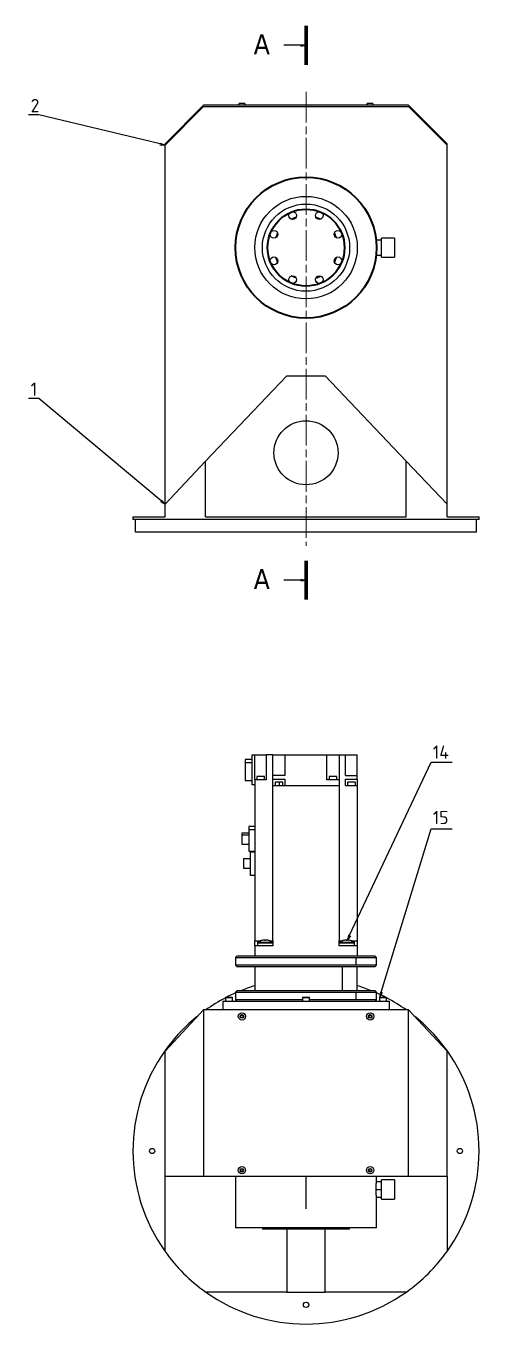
# Model space of a CAD drawing. Header units: millimetres. Extents: x 20002 to 36223, y 3547 to 8014.
# Drawn here: x 20002 to 20355, y 3556 to 4569 of the extents above; entities that cross this region are included whole.
import ezdxf
from ezdxf import colors
from ezdxf.entities.mleader import LeaderData, LeaderLine
from ezdxf.math import Vec2, Vec3

# ---------------------------------------------------------------- set-up
doc = ezdxf.new("R2010")
doc.units = ezdxf.units.MM
doc.linetypes.add('ACAD_ISO08W100', pattern=[36, 24, -3, 6, -3])
doc.layers.get('0').update_dxf_attribs({"lineweight": 35})
doc.layers.add('Nét mảnh', color=130, linetype='Continuous', lineweight=13)
doc.layers.add('Nét đậm', color=7, linetype='Continuous', lineweight=35)
doc.styles.add('MtXpl_TCVN_7284', font='')
doc.styles.add('PDF Tahoma', font='tahoma.ttf')
doc.styles.get("Standard").update_dxf_attribs({"font": '', "height": 4.375})
doc.styles.get('MtXpl_TCVN_7284').set_extended_font_data('TCVN 7284')
doc.styles.get('Standard').set_extended_font_data('TCVN 7284')

# ---------------------------------------------------------------- blocks, each defined once
blk = doc.blocks.new('_Open')
at = {"color": 0, "linetype": 'ByBlock', "lineweight": -2}
for p, q in [((-1, 0.17), (0, 0)), ((-1, -0.17), (0, 0)), ((0, 0), (-1, 0))]:
    blk.add_line(p, q, dxfattribs=at)

msp = doc.modelspace()

# ---------------------------------------------------------------- linework, layer by layer
at = {"layer": 'Nét mảnh', "linetype": 'ACAD_ISO08W100'}
msp.add_line((20220.2, 4517.3), (20220.2, 4163), dxfattribs=at)
at = {"layer": 'Nét đậm', "color": 7, "linetype": 'Continuous', "lineweight": 25}
for p, q in [((20140.2, 4506.7), (20110.2, 4476.7)), ((20140.2, 4505.7), (20110.2, 4475.7)), ((20300.2, 4506.7), (20140.2, 4506.7)), ((20140.2, 4505.7), (20300.2, 4505.7)), ((20167.3, 4507.1), (20167.3, 4506.7)), ((20167.3, 4507.1), (20170.2, 4507.1)), ((20168.7, 4508.4), (20170.2, 4508.4)), ((20170.2, 4508.4), (20171.6, 4508.4)), ((20170.2, 4507.1), (20173, 4507.1)), ((20173, 4506.7), (20173, 4507.1)), ((20267.3, 4507.1), (20267.3, 4506.7)), ((20267.3, 4507.1), (20270.2, 4507.1)), ((20268.7, 4508.4), (20270.2, 4508.4)), ((20270.2, 4508.4), (20271.6, 4508.4)), ((20270.2, 4507.1), (20273, 4507.1)), ((20273, 4506.7), (20273, 4507.1)), ((20330.2, 4476.7), (20300.2, 4506.7)), ((20330.2, 4475.7), (20300.2, 4505.7)), ((20110.2, 4475.7), (20110.2, 4476.7)), ((20110.2, 4195.7), (20110.2, 4475.7)), ((20330.2, 4475.7), (20330.2, 4476.7)), ((20330.2, 4195.7), (20330.2, 4475.7)), ((20274.8, 4401.7), (20279.2, 4401.7)), ((20289.2, 4403.2), (20279.2, 4403.2)), ((20279.2, 4388.2), (20279.2, 4403.2)), ((20289.2, 4403.2), (20289.2, 4388.2)), ((20274.8, 4389.7), (20279.2, 4389.7)), ((20279.2, 4388.2), (20289.2, 4388.2)), ((20205.2, 4295.7), (20141.9, 4229.2)), ((20205.2, 4295.7), (20235.2, 4295.7)), ((20298.4, 4229.2), (20235.2, 4295.7)), ((20141.9, 4229.2), (20110.2, 4195.7)), ((20141.9, 4185.7), (20141.9, 4229.2)), ((20298.4, 4185.7), (20298.4, 4229.2)), ((20330.2, 4195.7), (20298.4, 4229.2)), ((20110.2, 4185.7), (20110.2, 4195.7)), ((20330.2, 4185.7), (20330.2, 4195.7)), ((20085.2, 4185.7), (20085.2, 4183.7)), ((20085.2, 4185.7), (20110.2, 4185.7)), ((20355.2, 4183.7), (20085.2, 4183.7)), ((20087.2, 4173.7), (20087.2, 4183.7)), ((20141.9, 4185.7), (20298.4, 4185.7)), ((20330.2, 4185.7), (20355.2, 4185.7)), ((20353.2, 4173.7), (20353.2, 4183.7)), ((20355.2, 4183.7), (20355.2, 4185.7)), ((20353.2, 4173.7), (20087.2, 4173.7)), ((20178.2, 3976.6), (20178.2, 4000.1)), ((20178.2, 4000.1), (20180.2, 4000.1)), ((20180.2, 3980.6), (20180.2, 4000.1)), ((20180.2, 4000.1), (20189.2, 4000.1)), ((20189.2, 4000.1), (20189.2, 3980.6)), ((20194.2, 4000.1), (20189.2, 4000.1)), ((20194.2, 4000.1), (20203.8, 4000.1)), ((20194.2, 3984.1), (20194.2, 4000.1)), ((20203.8, 4000.1), (20203.8, 3984.1)), ((20203.8, 4000.1), (20236.5, 4000.1)), ((20236.5, 3980.6), (20236.5, 4000.1)), ((20236.5, 4000.1), (20246.1, 4000.1)), ((20246.1, 4000.1), (20246.1, 3980.6)), ((20246.1, 4000.1), (20251.1, 4000.1)), ((20251.1, 3984.1), (20251.1, 4000.1)), ((20251.1, 4000.1), (20260.1, 4000.1)), ((20260.1, 3984.1), (20260.1, 4000.1)), ((20178.2, 3996.4), (20172.7, 3996.4)), ((20172.7, 3996.4), (20172.7, 3994.1)), ((20172.7, 3994.1), (20172.7, 3980.2)), ((20172.7, 3994.1), (20178.2, 3994.1)), ((20172.7, 3980.2), (20178.2, 3980.2)), ((20180.2, 3980.6), (20180.2, 3976.1)), ((20189.2, 3980.6), (20180.2, 3980.6)), ((20181.9, 3983.2), (20181.9, 3980.6)), ((20187.9, 3983.2), (20181.9, 3983.2)), ((20187.9, 3980.6), (20187.9, 3983.2)), ((20203.8, 3984.1), (20194.2, 3984.1)), ((20194.2, 3981.1), (20194.2, 3984.1)), ((20194.2, 3981.1), (20203.8, 3981.1)), ((20194.2, 3976.1), (20194.2, 3981.1)), ((20203.8, 3981.1), (20203.8, 3976.1)), ((20246.1, 3980.6), (20236.5, 3980.6)), ((20238.2, 3983.2), (20238.2, 3980.6)), ((20244.2, 3983.2), (20238.2, 3983.2)), ((20244.2, 3980.6), (20244.2, 3983.2)), ((20246.1, 3980.6), (20246.1, 3976.1)), ((20251.1, 3984.1), (20260.1, 3984.1)), ((20251.1, 3981.1), (20260.1, 3981.1)), ((20251.1, 3976.1), (20251.1, 3981.1)), ((20260.1, 3981.1), (20260.1, 3984.1)), ((20260.1, 3981.1), (20260.1, 3976.1)), ((20180.2, 3976.6), (20178.2, 3976.6)), ((20180.2, 3976.1), (20180.2, 3976.1)), ((20180.2, 3976.1), (20180.2, 3924.5)), ((20194.2, 3855.1), (20194.2, 3976.1)), ((20194.2, 3976.1), (20246.1, 3976.1)), ((20196.2, 3978.7), (20196.2, 3976.1)), ((20199.2, 3978.7), (20196.2, 3978.7)), ((20199.2, 3978.7), (20199.2, 3976.1)), ((20202.2, 3978.7), (20199.2, 3978.7)), ((20202.2, 3976.1), (20202.2, 3978.7)), ((20246.1, 3976.1), (20246.1, 3855.1)), ((20251.1, 3976.1), (20260.2, 3976.1)), ((20252.5, 3978.7), (20252.5, 3976.1)), ((20258.5, 3978.7), (20252.5, 3978.7)), ((20258.5, 3978.7), (20258.5, 3976.1)), ((20260.2, 3976.1), (20260.2, 3855.1)), ((20170.1, 3938.9), (20170.1, 3937.8)), ((20175.6, 3938.9), (20170.1, 3938.9)), ((20175.6, 3944.2), (20175.6, 3941.9)), ((20180.2, 3944.2), (20175.6, 3944.2)), ((20175.6, 3941.9), (20180.2, 3941.9)), ((20175.6, 3941.9), (20175.6, 3925)), ((20170.1, 3937.8), (20170.1, 3930.4)), ((20170.1, 3937.8), (20175.6, 3937.8)), ((20170.1, 3930.4), (20175.6, 3930.4)), ((20171.4, 3919.2), (20171.4, 3911.7)), ((20171.4, 3919.2), (20176.8, 3919.2)), ((20175.6, 3925), (20180.2, 3925)), ((20176.8, 3905.9), (20176.8, 3924.5)), ((20176.8, 3924.5), (20180.2, 3924.5)), ((20180.2, 3924.5), (20180.2, 3905.9)), ((20171.4, 3911.7), (20176.8, 3911.7)), ((20180.2, 3905.9), (20176.8, 3905.9)), ((20180.2, 3905.9), (20180.2, 3855.1)), ((20180.2, 3851.1), (20180.2, 3855.1)), ((20180.2, 3855.1), (20184.9, 3855.1)), ((20180.2, 3851.1), (20180.2, 3843.1)), ((20194.2, 3851.1), (20180.2, 3851.1)), ((20182.3, 3853.4), (20182.3, 3851.1)), ((20185.3, 3855.2), (20185.3, 3855.3)), ((20187.8, 3855.7), (20187.8, 3855.2)), ((20188.9, 3855.2), (20188.9, 3855.7)), ((20191.4, 3855.3), (20191.4, 3855.2)), ((20191.8, 3855.1), (20194.2, 3855.1)), ((20194.2, 3855.1), (20194.2, 3851.1)), ((20246.1, 3851.1), (20246.1, 3855.1)), ((20246.1, 3855.1), (20248.6, 3855.1)), ((20260.2, 3851.1), (20246.1, 3851.1)), ((20248.9, 3855.2), (20248.9, 3855.3)), ((20251.4, 3855.7), (20251.4, 3855.2)), ((20252.5, 3855.2), (20252.5, 3855.7)), ((20255, 3855.3), (20255, 3855.2)), ((20255.4, 3855.1), (20260.2, 3855.1)), ((20258, 3851.1), (20258, 3853.4)), ((20260.2, 3855.1), (20260.2, 3851.1)), ((20260.2, 3851.1), (20260.2, 3843.1)), ((20166.2, 3843.1), (20165.2, 3842.1)), ((20165.2, 3842.1), (20165.2, 3836.1)), ((20165.2, 3842.1), (20259.1, 3842.1)), ((20180.2, 3843.1), (20166.2, 3843.1)), ((20183.9, 3843.1), (20180.2, 3843.1)), ((20256.4, 3843.1), (20183.9, 3843.1)), ((20260.2, 3843.1), (20256.4, 3843.1)), ((20259.1, 3842.1), (20259.1, 3836.1)), ((20259.1, 3842.1), (20275.2, 3842.1)), ((20274.2, 3843.1), (20260.2, 3843.1)), ((20275.2, 3842.1), (20274.2, 3843.1)), ((20275.2, 3836.1), (20275.2, 3842.1)), ((20165.2, 3836.1), (20166.2, 3835.1)), ((20259.1, 3836.1), (20165.2, 3836.1)), ((20166.2, 3835.1), (20274.2, 3835.1)), ((20180.2, 3835.1), (20180.2, 3816.1)), ((20248.4, 3835.1), (20248.4, 3816.1)), ((20275.2, 3836.1), (20259.1, 3836.1)), ((20260.2, 3816.1), (20260.2, 3835.1)), ((20274.2, 3835.1), (20275.2, 3836.1)), ((20155.2, 3808.1), (20155.2, 3801.1)), ((20155.2, 3808.1), (20285.2, 3808.1)), ((20157.7, 3811.1), (20157.4, 3810.8)), ((20157.4, 3810.8), (20157.4, 3808.1)), ((20157.4, 3810.8), (20160.2, 3810.8)), ((20157.7, 3811.1), (20160.2, 3811.1)), ((20160.2, 3811.1), (20162.6, 3811.1)), ((20160.2, 3810.8), (20162.9, 3810.8)), ((20162.9, 3810.8), (20162.6, 3811.1)), ((20162.9, 3808.1), (20162.9, 3810.8)), ((20166.2, 3816.1), (20165.2, 3815.1)), ((20165.2, 3815.1), (20165.2, 3809.1)), ((20165.2, 3815.1), (20259.1, 3815.1)), ((20165.2, 3809.1), (20166.2, 3808.1)), ((20217.4, 3809.1), (20165.2, 3809.1)), ((20274.2, 3816.1), (20166.2, 3816.1)), ((20217.7, 3811.1), (20217.4, 3810.8)), ((20217.4, 3810.8), (20217.4, 3808.1)), ((20217.4, 3810.8), (20220.2, 3810.8)), ((20217.7, 3811.1), (20220.2, 3811.1)), ((20220.2, 3811.1), (20222.6, 3811.1)), ((20220.2, 3810.8), (20222.9, 3810.8)), ((20222.9, 3810.8), (20222.6, 3811.1)), ((20222.9, 3808.1), (20222.9, 3810.8)), ((20259.1, 3809.1), (20222.9, 3809.1)), ((20259.1, 3815.1), (20275.2, 3815.1)), ((20259.1, 3815.1), (20259.1, 3809.1)), ((20275.2, 3809.1), (20259.1, 3809.1)), ((20275.2, 3815.1), (20274.2, 3816.1)), ((20274.2, 3808.1), (20275.2, 3809.1)), ((20275.2, 3809.1), (20275.2, 3815.1)), ((20277.7, 3811.1), (20277.4, 3810.8)), ((20277.4, 3810.8), (20277.4, 3808.1)), ((20277.4, 3810.8), (20280.2, 3810.8)), ((20277.7, 3811.1), (20280.2, 3811.1)), ((20280.2, 3811.1), (20282.6, 3811.1)), ((20280.2, 3810.8), (20282.9, 3810.8)), ((20282.9, 3810.8), (20282.6, 3811.1)), ((20282.9, 3808.1), (20282.9, 3810.8)), ((20285.2, 3801.1), (20285.2, 3808.1)), ((20140.2, 3801.1), (20110.2, 3769.1)), ((20140.2, 3801.1), (20140.2, 3671.1)), ((20300.2, 3801.1), (20140.2, 3801.1)), ((20169, 3796.1), (20169.6, 3797.1)), ((20169.6, 3797.1), (20170.7, 3797.1)), ((20170.7, 3797.1), (20171.3, 3796.1)), ((20269, 3796.1), (20269.6, 3797.1)), ((20269.6, 3797.1), (20270.7, 3797.1)), ((20270.7, 3797.1), (20271.3, 3796.1)), ((20300.2, 3671.1), (20300.2, 3801.1)), ((20330.2, 3769.1), (20300.2, 3801.1)), ((20169.6, 3795.1), (20169, 3796.1)), ((20170.7, 3795.1), (20169.6, 3795.1)), ((20171.3, 3796.1), (20170.7, 3795.1)), ((20269.6, 3795.1), (20269, 3796.1)), ((20270.7, 3795.1), (20269.6, 3795.1)), ((20271.3, 3796.1), (20270.7, 3795.1)), ((20110.2, 3769.1), (20110.2, 3769.4)), ((20110.2, 3671.1), (20110.2, 3769.1)), ((20330.2, 3769.4), (20330.2, 3769.1)), ((20330.2, 3671.1), (20330.2, 3769.1)), ((20169, 3676.1), (20169.6, 3677.1)), ((20169.6, 3675.1), (20169, 3676.1)), ((20169.6, 3677.1), (20170.7, 3677.1)), ((20170.7, 3677.1), (20171.3, 3676.1)), ((20171.3, 3676.1), (20170.7, 3675.1)), ((20269, 3676.1), (20269.6, 3677.1)), ((20269.6, 3675.1), (20269, 3676.1)), ((20269.6, 3677.1), (20270.7, 3677.1)), ((20270.7, 3677.1), (20271.3, 3676.1)), ((20271.3, 3676.1), (20270.7, 3675.1)), ((20110.2, 3612.9), (20110.2, 3671.1)), ((20140.2, 3671.1), (20110.2, 3671.1)), ((20300.2, 3671.1), (20140.2, 3671.1)), ((20165.2, 3671.1), (20165.2, 3631.1)), ((20170.7, 3675.1), (20169.6, 3675.1)), ((20220.2, 3646.1), (20220.2, 3671.1)), ((20270.7, 3675.1), (20269.6, 3675.1)), ((20275.2, 3667.1), (20275.2, 3671.1)), ((20279.2, 3667.1), (20275.2, 3667.1)), ((20289.2, 3668.6), (20279.2, 3668.6)), ((20279.2, 3653.6), (20279.2, 3668.6)), ((20289.2, 3668.6), (20289.2, 3653.6)), ((20330.2, 3671.1), (20300.2, 3671.1)), ((20330.2, 3671.1), (20330.2, 3612.9)), ((20274.8, 3661.1), (20279.2, 3661.1)), ((20275.2, 3631.1), (20275.2, 3655.1)), ((20275.2, 3655.1), (20279.2, 3655.1)), ((20279.2, 3653.6), (20289.2, 3653.6)), ((20275.2, 3631.1), (20165.2, 3631.1)), ((20186.2, 3631.1), (20186.2, 3630.1)), ((20251.6, 3630.1), (20186.2, 3630.1)), ((20205.2, 3630.1), (20205.2, 3581.1)), ((20235.2, 3581.1), (20235.2, 3630.1)), ((20254.2, 3630.1), (20251.6, 3630.1)), ((20254.2, 3630.1), (20254.2, 3631.1)), ((20205.2, 3581.1), (20141.9, 3581.1)), ((20205.2, 3581.1), (20235.2, 3581.1)), ((20298.4, 3581.1), (20235.2, 3581.1))]:
    msp.add_line(p, q, dxfattribs=at)
at = {"layer": 'Nét đậm', "color": 8, "linetype": 'Continuous', "lineweight": 25}
for p, q in [((20182.3, 3853.4), (20188.3, 3853.4)), ((20182.7, 3854), (20188.3, 3854)), ((20188.3, 3854), (20194, 3854)), ((20188.3, 3853.4), (20194.2, 3853.4)), ((20246.1, 3853.4), (20252, 3853.4)), ((20246.3, 3854), (20252, 3854)), ((20252, 3854), (20257.7, 3854)), ((20252, 3853.4), (20258, 3853.4))]:
    msp.add_line(p, q, dxfattribs=at)
at = {"layer": 'Nét đậm', "lineweight": 120}
for points in [[(20220.2, 4538.4), (20220.2, 4568.6)], [(20220.2, 4121.3), (20220.2, 4151.4)]]:
    msp.add_lwpolyline(points, dxfattribs=at)
at = {"layer": 'Nét đậm', "linetype": 'ByBlock', "lineweight": -2}
for points in [[(20216.2, 4553.5), (20202.8, 4553.5)], [(20216.2, 4136.4), (20202.8, 4136.4)]]:
    msp.add_lwpolyline(points, dxfattribs=at)
at = {"layer": 'Nét đậm', "color": 7, "linetype": 'Continuous', "lineweight": 25, "flags": 128}
for points in [[(20208.6, 4417.9), (20210.8, 4418.9), (20212.6, 4419.6)], [(20242.3, 4407.3), (20243, 4405.8), (20244, 4403.3)], [(20244, 4388.2), (20243, 4385.7), (20242.4, 4384.2)], [(20212.6, 4371.9), (20210.8, 4372.6), (20208.7, 4373.6)], [(20165.2, 3814.4), (20159.8, 3811.9), (20158.3, 3811.1)], [(20282, 3811.1), (20280.6, 3811.9), (20275.2, 3814.4)]]:
    msp.add_lwpolyline(points, dxfattribs=at)
at = {"layer": 'Nét đậm', "color": 7, "linetype": 'Continuous'}
for radius in [55, 30]:
    msp.add_circle((20220.2, 4395.7), radius, dxfattribs=at)
at = {"layer": 'Nét đậm', "color": 7, "linetype": 'Continuous', "lineweight": 25}
for centre, radius in [((20220.2, 4395.7), 55), ((20220.2, 4395.7), 40), ((20220.2, 4395.7), 34), ((20209.8, 4420.7), 3), ((20230.5, 4420.7), 3), ((20195.2, 4406.1), 3), ((20245.1, 4406.1), 3), ((20195.2, 4385.4), 3), ((20245.1, 4385.4), 3), ((20209.8, 4370.8), 3), ((20230.5, 4370.8), 3), ((20220.2, 4235.7), 25), ((20170.2, 3796.1), 2.85), ((20170.2, 3796.1), 1.42), ((20270.2, 3796.1), 2.85), ((20270.2, 3796.1), 1.42), ((20100.2, 3691.1), 2.07), ((20340.2, 3691.1), 2.07), ((20170.2, 3676.1), 2.85), ((20170.2, 3676.1), 1.43), ((20270.2, 3676.1), 2.85), ((20270.2, 3676.1), 1.42), ((20220.2, 3571.1), 2.07)]:
    msp.add_circle(centre, radius, dxfattribs=at)
for centre, radius, start, end in [((20170.2, 4505.4), 3.35, 115.1629, 148.2537), ((20170.2, 4505.4), 3.35, 31.7463, 64.8371), ((20270.2, 4505.4), 3.35, 115.1629, 148.2537), ((20270.2, 4505.4), 3.35, 31.7463, 64.8371), ((20220.2, 4395.7), 25, 62.5899, 72.4554), ((20220.2, 4395.7), 25, 152.5899, 162.4554), ((20220.2, 4395.7), 25, 197.5899, 207.4554), ((20220.2, 4395.7), 25, 287.5899, 297.4554), ((20183.1, 3853.4), 0.72, 124.6781, 180), ((20188.3, 3845.7), 10, 107.8196, 124.6781), ((20188.3, 3845.7), 10, 93.2445, 107.7159), ((20188.3, 3843.2), 12.1, 87.467, 92.533), ((20188.3, 3845.7), 10, 72.2841, 86.7555), ((20188.3, 3845.7), 10, 55.3219, 72.1804), ((20193.6, 3853.4), 0.72, 34.9978, 55.3219), ((20246.7, 3853.4), 0.72, 124.6781, 145.0022), ((20252, 3845.7), 10, 107.8196, 124.6781), ((20252, 3845.7), 10, 93.2445, 107.7159), ((20252, 3843.2), 12.1, 87.467, 92.533), ((20252, 3845.7), 10, 72.2841, 86.7555), ((20252, 3845.7), 10, 55.3219, 72.1804), ((20257.3, 3853.4), 0.72, 0, 55.3219), ((20220.2, 3691.1), 135, 107.2353, 112.1916), ((20220.2, 3691.1), 135, 67.8084, 72.7647), ((20220.2, 3691.1), 135, 117.6982, 125.4309), ((20220.2, 3691.1), 135, 54.5691, 62.3018), ((20170.2, 3796.1), 1, 90, 150), ((20170.2, 3796.1), 1, 30, 90), ((20270.2, 3796.1), 1, 90, 150), ((20270.2, 3796.1), 1, 30, 90), ((20220.2, 3691.1), 135, 128.5786, 144.5691), ((20170.2, 3796.1), 1, 150, 210), ((20170.2, 3796.1), 1, 210, 270), ((20170.2, 3796.1), 1, 270, 330), ((20170.2, 3796.1), 1, 330, 30), ((20270.2, 3796.1), 1, 150, 210), ((20270.2, 3796.1), 1, 210, 270), ((20270.2, 3796.1), 1, 270, 330), ((20270.2, 3796.1), 1, 330, 30), ((20220.2, 3691.1), 135, 35.4309, 51.4214), ((20220.2, 3691.1), 135, 144.5691, 215.4309), ((20220.2, 3691.1), 135, 0, 35.4309), ((20220.2, 3691.1), 135, 324.5691, 0), ((20170.2, 3676.1), 1, 150, 210), ((20170.2, 3676.1), 1, 90, 150), ((20170.2, 3676.1), 1, 210, 270), ((20170.2, 3676.1), 1, 30, 90), ((20170.2, 3676.1), 1, 270, 330), ((20170.2, 3676.1), 1, 330, 30), ((20270.2, 3676.1), 1, 150, 210), ((20270.2, 3676.1), 1, 90, 150), ((20270.2, 3676.1), 1, 210, 270), ((20270.2, 3676.1), 1, 30, 90), ((20270.2, 3676.1), 1, 270, 330), ((20270.2, 3676.1), 1, 330, 30), ((20220.2, 3691.1), 135, 215.4309, 234.5691), ((20220.2, 3691.1), 135, 305.4309, 324.5691), ((20220.2, 3691.1), 135, 234.5691, 305.4309)]:
    msp.add_arc(centre, radius, start, end, dxfattribs=at)
for points, knots in [([(20274.8, 3661.1), (20274.8, 3661.9), (20274.9, 3663.5), (20275, 3665.5), (20275.1, 3666.9), (20275.1, 3667), (20275.2, 3667.1)], [0, 0, 0, 0, 0.249967, 0.5, 0.750032, 1, 1, 1, 1]), ([(20275.2, 3655.1), (20275.1, 3655.2), (20275.1, 3655.4), (20275, 3656.8), (20274.9, 3658.8), (20274.8, 3660.4), (20274.8, 3661.1)], [0, 0, 0, 0, 0.249968, 0.5, 0.750033, 1, 1, 1, 1])]:
    msp.add_open_spline(points, degree=3, knots=knots, dxfattribs=at)

# ---------------------------------------------------------------- block references
at = {"layer": 'Nét đậm', "lineweight": -2, "xscale": 4, "yscale": 4, "zscale": 4}
for p in [(20220.2, 4553.5), (20220.2, 4136.4)]:
    msp.add_blockref('_Open', p, dxfattribs=at)

# ---------------------------------------------------------------- texts
at = {"layer": 'Nét đậm', "char_height": 15.6, "attachment_point": 4, "style": 'PDF Tahoma'}
for insert in [(20179.4, 4554.4), (20179.4, 4137.2)]:
    msp.add_mtext('A', dxfattribs=dict(at, insert=insert))
at = {"layer": 'Nét đậm', "attachment_point": 1, "style": 'MtXpl_TCVN_7284'}
for s, insert, char_height in [('2', (20005.4, 4511.7), 10.4), ('1', (20005.4, 4290.5), 10.4), ('14', (20319.2, 4007.4), 10.35), ('15', (20319.2, 3956.4), 10.35)]:
    msp.add_mtext_dynamic_manual_height_columns(s, width=45.452, gutter_width=12.5, heights=[0], dxfattribs=dict(at, insert=insert, char_height=char_height))

# ---------------------------------------------------------------- leaders
at = {"layer": 'Nét đậm'}
ml = msp.add_multileader_mtext('Standard', dxfattribs=at)
ml.set_content('', color=256)
ml.set_leader_properties()
ml.set_arrow_properties(name='OPEN')
ml.build(insert=Vec2(0, 0))
ml.multileader.update_dxf_attribs({"text_left_attachment_type": 5})
ctx = ml.context
ctx.base_point, ctx.char_height, ctx.plane_origin = Vec3(19999.7, 4497.2), 4.38, Vec3(20110.2, 4475.7)
ctx.left_attachment, ctx.text_align_type = 5, 2
notes = []
notes.append((ctx, [(0, (1, 1, 0), (20011.7, 4499.4), (-1, 0), 8, [(0, [(20110.2, 4475.7)], 0, [])])]))
ctx.mtext.insert, ctx.mtext.alignment, ctx.mtext.flow_direction = Vec3(20001.7, 4501.5), 3, 5
ml = msp.add_multileader_mtext('Standard', dxfattribs=at)
ml.set_content('', color=256)
ml.set_leader_properties()
ml.set_arrow_properties(name='OPEN')
ml.build(insert=Vec2(0, 0))
ml.multileader.update_dxf_attribs({"text_left_attachment_type": 5})
ctx = ml.context
ctx.base_point, ctx.char_height, ctx.plane_origin = Vec3(19999.7, 4275.9), 4.38, Vec3(20110.2, 4195.7)
ctx.left_attachment, ctx.text_align_type = 5, 2
notes.append((ctx, [(0, (1, 1, 0), (20011.7, 4278.1), (-1, 0), 8, [(0, [(20110.2, 4195.7)], 0, [])])]))
ctx.mtext.insert, ctx.mtext.alignment, ctx.mtext.flow_direction = Vec3(20001.7, 4280.3), 3, 5
ml = msp.add_multileader_mtext('Standard', dxfattribs=at)
ml.set_content('', color=256)
ml.set_leader_properties()
ml.set_arrow_properties(name='OPEN')
ml.build(insert=Vec2(0, 0))
ml.multileader.update_dxf_attribs({"text_left_attachment_type": 5})
ctx = ml.context
ctx.base_point, ctx.char_height, ctx.plane_origin = Vec3(20332.1, 3994.5), 4.38, Vec3(20252.5, 3855.7)
ctx.left_attachment = 5
notes.append((ctx, [(0, (1, 1, 0), (20317.7, 3994.5), (1, 0), 14.4, [(0, [(20252.5, 3855.7)], 0, [])])]))
ctx.mtext.insert, ctx.mtext.flow_direction = Vec3(20334.1, 3998.9), 5
ml = msp.add_multileader_mtext('Standard', dxfattribs=at)
ml.set_content('', color=256)
ml.set_leader_properties()
ml.set_arrow_properties(name='OPEN')
ml.build(insert=Vec2(0, 0))
ml.multileader.update_dxf_attribs({"text_left_attachment_type": 5})
ctx = ml.context
ctx.base_point, ctx.char_height, ctx.plane_origin = Vec3(20332.1, 3942.4), 4.38, Vec3(20277.7, 3811.1)
ctx.left_attachment = 5
notes.append((ctx, [(0, (1, 1, 0), (20317.7, 3942.4), (1, 0), 14.4, [(0, [(20277.7, 3811.1)], 0, [])])]))
ctx.mtext.insert, ctx.mtext.flow_direction = Vec3(20334.1, 3946.8), 5
for ctx, leaders in notes:
    for number, flags, end, landing, length, lines in leaders:
        leader = LeaderData()
        leader.index, (leader.has_last_leader_line, leader.has_dogleg_vector, leader.attachment_direction) = number, flags
        leader.last_leader_point, leader.dogleg_vector, leader.dogleg_length = Vec3(end), Vec3(landing), length
        for number, points, colour, breaks in lines:
            line = LeaderLine()
            line.index, line.vertices, line.color, line.breaks = number, Vec3.list(points), colors.encode_raw_color(colour), breaks
            leader.lines.append(line)
        ctx.leaders.append(leader)

doc.saveas('drawing.dxf')
